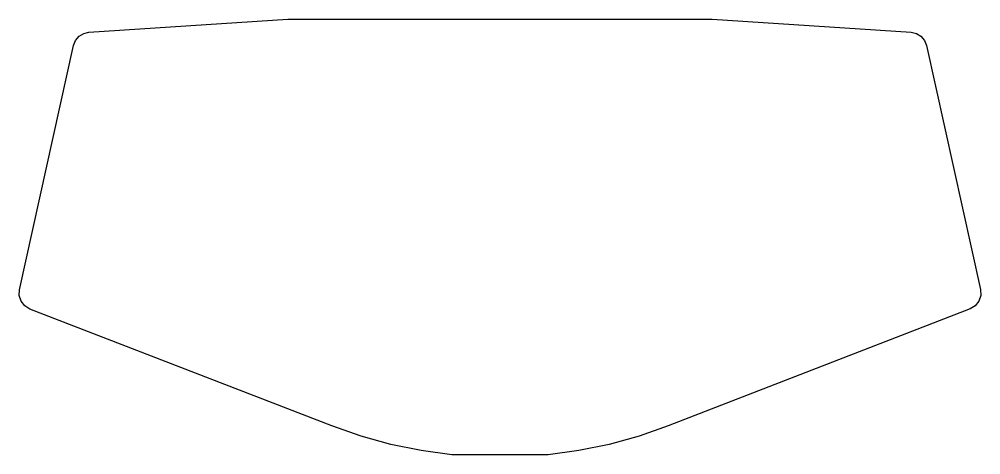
# Model space of a CAD drawing. Extents: x -144 to 144, y -44 to 87.
import ezdxf

# ---------------------------------------------------------------- set-up
doc = ezdxf.new("R2010")
doc.units = 0
doc.layers.get('0').update_dxf_attribs({"linetype": 'continuous'})

msp = doc.modelspace()

# ---------------------------------------------------------------- linework, layer by layer
at = {"color": 7}
msp.add_lwpolyline([(-141.24, -0.5), (-142.76, 0.43), (-143.87, 1.83), (-144.42, 3.53), (-144.35, 5.31), (-128.08, 78.68), (-127.48, 80.18), (-126.44, 81.42), (-125.06, 82.26), (-123.48, 82.62), (-63.75, 86.54), (63.75, 86.54), (123.48, 82.62), (125.06, 82.26), (126.44, 81.42), (127.48, 80.18), (128.08, 78.68), (144.34, 5.33), (144.41, 3.55), (143.86, 1.86), (142.76, 0.46), (141.23, -0.47), (50.55, -35.58), (41.78, -38.65), (32.82, -41.13), (23.72, -43.01), (14.5, -44.25), (-14.5, -44.25), (-23.71, -43.01), (-32.8, -41.13), (-41.75, -38.66), (-50.52, -35.6)], close=True, dxfattribs=at)

doc.saveas('drawing.dxf')
